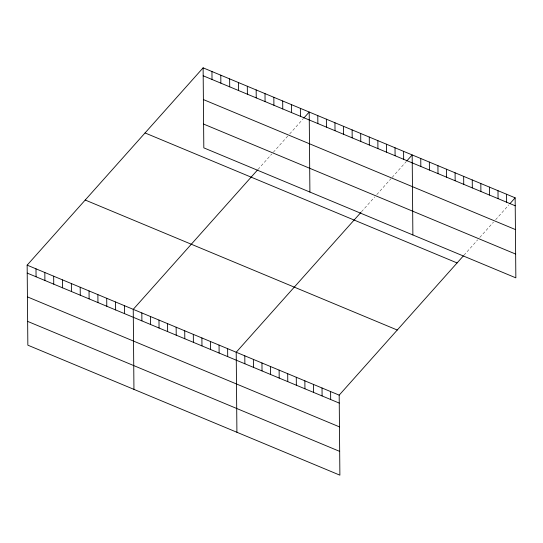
<?xml version="1.0" encoding="UTF-8"?>
<svg xmlns="http://www.w3.org/2000/svg" width="543" height="543" viewBox="0 0 543 543"><rect width="100%" height="100%" fill="white"/><g stroke="black" fill="none" stroke-linecap="round" stroke-linejoin="round"><path stroke-width="0.41" stroke-dasharray="2.71 2.04" d="M258 169.45L271.724 154.056M273.312 152.284L288.089 135.709M289.677 133.931L303.401 118.544M361.502 211.756L374.697 196.96M376.808 194.591L391.062 178.606M392.121 177.425L406.374 161.441M463.946 255.244L477.67 239.857M479.781 237.488L493.506 222.101M495.616 219.732L508.818 204.935"/><path stroke-width="0.81" d="M463.417 255.841L339.185 395.141L339.884 475.166L27.849 345.172L27.15 265.147L203.116 67.834L515.151 197.828L515.85 277.853L203.815 147.859L203.116 67.834M257.47 170.04L133.245 309.34L133.945 389.372M303.931 117.953L309.205 112.034L309.904 192.059M360.973 212.347L236.212 352.244L236.911 432.269M406.897 160.85L412.178 154.931L412.877 234.956M509.87 203.747L515.151 197.828M203.184 75.789L515.219 205.783M203.394 99.573L515.429 229.567M203.605 124.076L515.64 254.07M145.049 132.947L457.084 262.941M85.217 200.034L397.259 330.029M27.15 265.147L339.185 395.141M27.218 273.102L339.26 403.096M27.428 296.885L339.463 426.879M27.639 321.388L339.68 451.382M506.571 194.251L506.639 202.206M497.992 190.681L498.06 198.636M489.406 187.104L489.481 195.059M480.826 183.527L480.894 191.482M472.247 179.957L472.315 187.912M463.668 176.38L463.736 184.335M455.082 172.803L455.156 180.758M446.502 169.233L446.57 177.181M437.923 165.656L437.991 173.611M429.343 162.079L429.411 170.034M420.757 158.502L420.832 166.457M403.598 151.354L403.666 159.309M395.019 147.777L395.087 155.732M386.433 144.207L386.507 152.162M377.853 140.63L377.921 148.585M369.274 137.053L369.342 145.008M360.695 133.483L360.762 141.438M352.115 129.906L352.183 137.861M343.529 126.329L343.604 134.284M334.95 122.759L335.017 130.707M330.606 391.564L330.673 399.519M326.37 119.182L326.438 127.137M322.026 387.994L322.094 395.949M317.791 115.605L317.859 123.56M313.447 384.417L313.515 392.372M304.861 380.84L304.935 388.795M300.367 108.349L300.435 116.304M296.281 377.27L296.349 385.218M291.523 104.663L291.591 112.618M287.702 373.693L287.77 381.648M282.686 100.984L282.754 108.933M279.122 370.116L279.19 378.071M273.842 97.299L273.91 105.254M270.536 366.539L270.611 374.494M265.004 93.613L265.072 101.568M261.957 362.968L262.025 370.923M256.16 89.934L256.228 97.889M253.377 359.391L253.445 367.346M247.316 86.249L247.391 94.204M244.798 355.814L244.866 363.769M238.479 82.563L238.547 90.518M229.635 78.884L229.709 86.839M227.632 348.667L227.7 356.622M220.797 75.199L220.865 83.154M219.053 345.09L219.121 353.045M211.953 71.513L212.021 79.468M210.474 341.52L210.541 349.475M201.894 337.943L201.962 345.898M193.308 334.366L193.383 342.321M184.729 330.796L184.796 338.751M176.149 327.219L176.217 335.174M167.57 323.642L167.638 331.597M158.984 320.071L159.058 328.02M150.404 316.494L150.472 324.449M141.825 312.917L141.893 320.872M124.401 305.661L124.469 313.616M115.564 301.976L115.632 309.931M106.72 298.297L106.788 306.245M97.876 294.611L97.95 302.566M89.038 290.926L89.106 298.881M80.194 287.247L80.269 295.195M71.357 283.561L71.425 291.516M62.513 279.876L62.581 287.831M53.676 276.197L53.743 284.152M44.831 272.511L44.899 280.466M35.994 268.826L36.062 276.781"/></g></svg>
